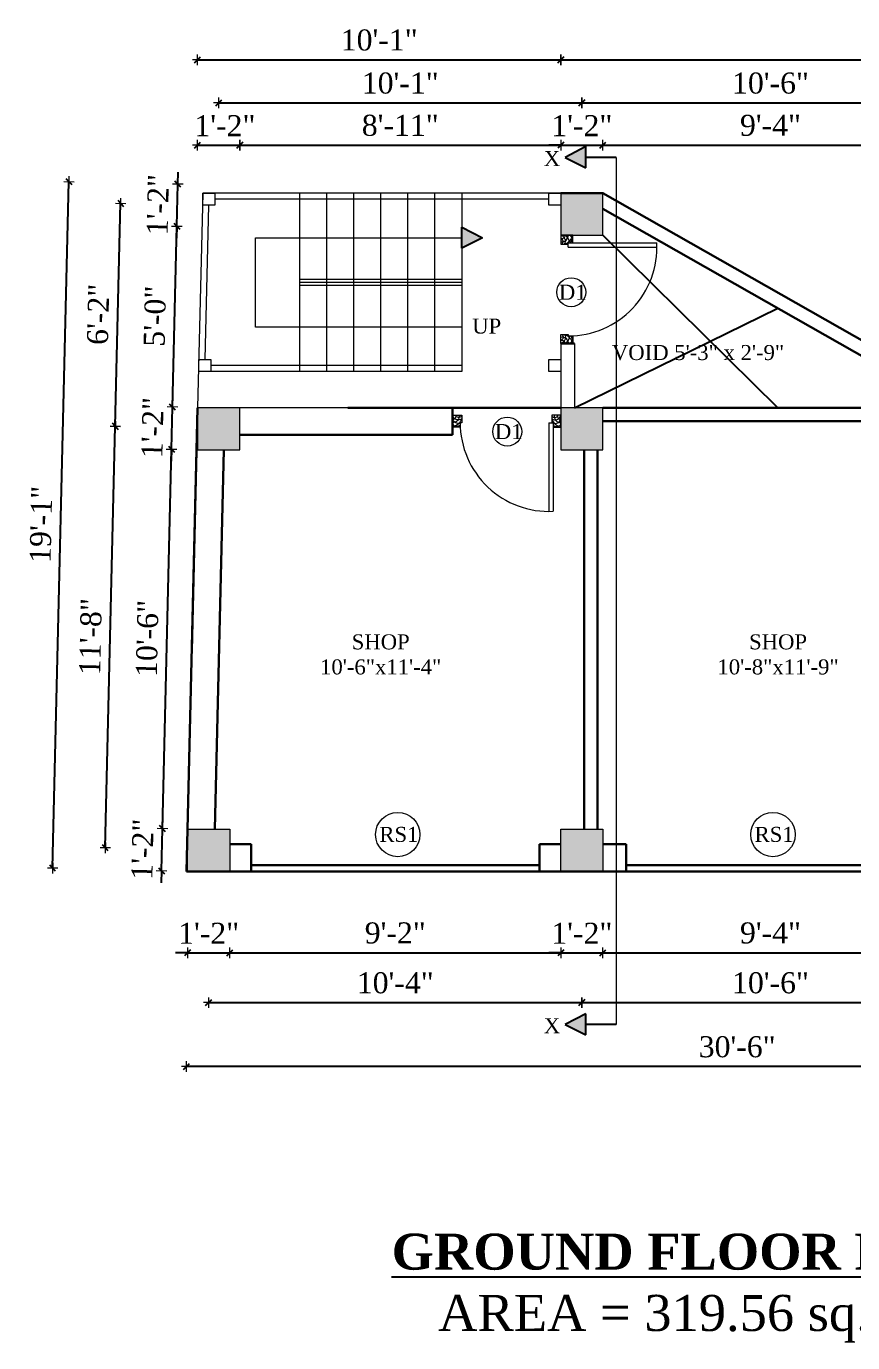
# Model space of a CAD drawing. Header units: inches. Extents: x 151827 to 346502, y -56182 to -23217.
# Drawn here: x 163094.8 to 163369.8, y -26766.9 to -26328.9 of the extents above; entities that cross this region are included whole.
import ezdxf

# ---------------------------------------------------------------- set-up
doc = ezdxf.new("R2010")
doc.units = ezdxf.units.IN
doc.header["$LTSCALE"] = 5
doc.header["$MEASUREMENT"] = 0
for name, color, linetype, lineweight in [('A-WALL', 7, 'Continuous', 9), ('Dimension', 7, 'Continuous', 18), ('DOOR', 62, 'Continuous', 0)]:
    doc.layers.add(name, color=color, linetype=linetype, lineweight=lineweight)
doc.layers.add('dim line', color=7, linetype='Continuous', lineweight=15, true_color=0xfab2b2)
doc.layers.add('TEXT', color=6, linetype='Continuous')
doc.layers.add('WALL', color=7, linetype='Continuous')
doc.styles.add('ordinary', font='times.ttf')
doc.dimstyles.new('Copy of 96', dxfattribs={"dimtxt": 7, "dimasz": 4, "dimexe": 0.5, "dimexo": 0.5, "dimgap": 3, "dimtad": 1, "dimdec": 1, "dimzin": 11, "dimdsep": 46, "dimlunit": 4, "dimtxsty": 'ordinary', "dimblk": 'OBLIQUE', "dimcen": 0.09, "dimse1": 1, "dimse2": 1, "dimclrt": 6, "dimazin": 0, "dimtfac": 1, "dimtdec": 1, "dimtix": 1, "dimtmove": 2, "dimatfit": 3, "dimldrblk": 'leader', "dimfxl": 0.5, "dimfxlon": 1, "dimtolj": 1, "dimtzin": 0, "dimarcsym": 0})

# ---------------------------------------------------------------- blocks, each defined once
blk = doc.blocks.new('A$C27B36B59')
at = {"layer": 'DOOR'}
for p, q in [((0, 4), (0, 0)), ((2.5, 4), (0, 4)), ((0, 0), (3, 0)), ((2.5, 2.5), (2.5, 4)), ((3, 2.5), (2.5, 2.5)), ((3, 0), (3, 2.5))]:
    blk.add_line(p, q, dxfattribs=at)
for centre, radius, start, end in [((-1.4, -0.54), 4.75, 22.1411, 72.838), ((1.34, 2.09), 1.64, 45.138, 144.8948), ((2.21, 0.3), 2.49, 83.3149, 152.658), ((0.13, 0.37), 2.05, 349.4875, 93.6805), ((1.96, -0.47), 2.01, 58.7447, 166.495), ((-0.06, 0.32), 1.13, 343.542, 86.947), ((2.08, -0.4), 1.17, 38.2816, 160.1519)]:
    blk.add_arc(centre, radius, start, end, dxfattribs=at)
blk = doc.blocks.new('D2')
at = {"layer": 'DOOR'}
for p, q in [((74473.95, 24047.59), (74473.95, 24018.09)), ((74473.95, 24047.59), (74475.45, 24047.59)), ((74475.45, 24047.59), (74475.45, 24018.13))]:
    blk.add_line(p, q, dxfattribs=at)
blk.add_arc((74473.95, 24047.59), 29.5, 180, 272.9146, dxfattribs=at)
at = {"layer": 'DOOR', "xscale": -1, "rotation": 180}
blk.add_blockref('A$C27B36B59', (74441.95, 24050.09), dxfattribs=at)
at = {"layer": 'DOOR', "rotation": 180}
blk.add_blockref('A$C27B36B59', (74477.95, 24050.09), dxfattribs=at)
blk = doc.blocks.new('oblique')
at = {"color": 0, "lineweight": -2}
blk.add_line((0.25, 0.25), (-0.25, -0.25), dxfattribs=at)
at = {"layer": 'dim line', "lineweight": 9}
for p, q in [((-0.4375, 0), (0.4375, 0)), ((0, 0.4375), (0, -0.4375))]:
    blk.add_line(p, q, dxfattribs=at)
blk = doc.blocks.new('*D1162')
at = {"layer": 'A-WALL', "color": 0, "lineweight": -2, "ltscale": 50, "transparency": 16777216}
for p, q in [((163148.46, -26637.16), (163144.46, -26637.16)), ((163148.46, -26637.16), (163162.46, -26637.16)), ((163162.46, -26637.16), (163166.46, -26637.16))]:
    blk.add_line(p, q, dxfattribs=at)
at = {"layer": 'Defpoints', "color": 0, "ltscale": 50, "transparency": 16777216}
for p in [(163148.46, -26610.06), (163162.46, -26610.06), (163162.46, -26637.16)]:
    blk.add_point(p, dxfattribs=at)
at = {"layer": 'A-WALL', "color": 0, "lineweight": -2, "ltscale": 50, "transparency": 16777216, "xscale": 4, "yscale": 4, "zscale": 4}
blk.add_blockref('oblique', (163148.46, -26637.16), dxfattribs=at)
at = {"layer": 'A-WALL', "color": 0, "lineweight": -2, "ltscale": 50, "transparency": 16777216, "xscale": 4, "yscale": 4, "zscale": 4, "rotation": 180}
blk.add_blockref('oblique', (163162.46, -26637.16), dxfattribs=at)
at = {"layer": 'A-WALL', "color": 6, "ltscale": 50, "transparency": 16777216, "insert": (163155.46, -26630.66), "char_height": 7, "attachment_point": 5, "style": 'ordinary'}
blk.add_mtext('\\A1;1\'-2"', dxfattribs=at)
blk = doc.blocks.new('_OBLIQUE')
at = {"color": 0, "linetype": 'ByBlock'}
blk.add_line((-0.5, -0.5), (0.5, 0.5), dxfattribs=at)
blk = doc.blocks.new('leader')
at = {"layer": 'Dimension'}
for p, q in [((0, -4.33), (0, 4.33)), ((-4.42, 0), (4.42, 0))]:
    blk.add_line(p, q, dxfattribs=at)
blk = doc.blocks.new('*D1163')
at = {"layer": 'A-WALL', "color": 0, "lineweight": -2, "ltscale": 5, "transparency": 16777216}
blk.add_line((163162.46, -26637.16), (163272.67, -26637.16), dxfattribs=at)
at = {"layer": 'Defpoints', "color": 0, "ltscale": 5, "transparency": 16777216}
for p in [(163162.46, -26610.06), (163272.67, -26610.06), (163272.67, -26637.16)]:
    blk.add_point(p, dxfattribs=at)
at = {"layer": 'A-WALL', "color": 0, "lineweight": -2, "ltscale": 5, "transparency": 16777216, "xscale": 4, "yscale": 4, "zscale": 4, "rotation": 180}
blk.add_blockref('oblique', (163162.46, -26637.16), dxfattribs=at)
at = {"layer": 'A-WALL', "color": 0, "lineweight": -2, "ltscale": 5, "transparency": 16777216, "xscale": 4, "yscale": 4, "zscale": 4}
blk.add_blockref('oblique', (163272.67, -26637.16), dxfattribs=at)
at = {"layer": 'A-WALL', "color": 6, "ltscale": 5, "transparency": 16777216, "insert": (163217.57, -26630.59), "char_height": 7, "attachment_point": 5, "style": 'ordinary'}
blk.add_mtext('\\A1;9\'-2"', dxfattribs=at)
blk = doc.blocks.new('*D1164')
at = {"layer": 'A-WALL', "color": 0, "lineweight": -2, "ltscale": 5, "transparency": 16777216}
for p, q in [((163272.67, -26637.16), (163268.67, -26637.16)), ((163272.67, -26637.16), (163286.67, -26637.16)), ((163286.67, -26637.16), (163290.67, -26637.16))]:
    blk.add_line(p, q, dxfattribs=at)
at = {"layer": 'Defpoints', "color": 0, "ltscale": 5, "transparency": 16777216}
for p in [(163272.67, -26610.06), (163286.67, -26610.06), (163286.67, -26637.16)]:
    blk.add_point(p, dxfattribs=at)
at = {"layer": 'A-WALL', "color": 0, "lineweight": -2, "ltscale": 5, "transparency": 16777216, "xscale": 4, "yscale": 4, "zscale": 4}
blk.add_blockref('oblique', (163272.67, -26637.16), dxfattribs=at)
at = {"layer": 'A-WALL', "color": 0, "lineweight": -2, "ltscale": 5, "transparency": 16777216, "xscale": 4, "yscale": 4, "zscale": 4, "rotation": 180}
blk.add_blockref('oblique', (163286.67, -26637.16), dxfattribs=at)
at = {"layer": 'A-WALL', "color": 6, "ltscale": 5, "transparency": 16777216, "insert": (163279.67, -26630.66), "char_height": 7, "attachment_point": 5, "style": 'ordinary'}
blk.add_mtext('\\A1;1\'-2"', dxfattribs=at)
blk = doc.blocks.new('*D1165')
at = {"layer": 'A-WALL', "color": 0, "lineweight": -2, "ltscale": 5, "transparency": 16777216}
blk.add_line((163286.67, -26637.16), (163398.24, -26637.16), dxfattribs=at)
at = {"layer": 'Defpoints', "color": 0, "ltscale": 5, "transparency": 16777216}
for p in [(163286.67, -26610.06), (163398.24, -26610.06), (163398.24, -26637.16)]:
    blk.add_point(p, dxfattribs=at)
at = {"layer": 'A-WALL', "color": 0, "lineweight": -2, "ltscale": 5, "transparency": 16777216, "xscale": 4, "yscale": 4, "zscale": 4, "rotation": 180}
blk.add_blockref('oblique', (163286.67, -26637.16), dxfattribs=at)
at = {"layer": 'A-WALL', "color": 0, "lineweight": -2, "ltscale": 5, "transparency": 16777216, "xscale": 4, "yscale": 4, "zscale": 4}
blk.add_blockref('oblique', (163398.24, -26637.16), dxfattribs=at)
at = {"layer": 'A-WALL', "color": 6, "ltscale": 5, "transparency": 16777216, "insert": (163342.46, -26630.59), "char_height": 7, "attachment_point": 5, "style": 'ordinary'}
blk.add_mtext('\\A1;9\'-4"', dxfattribs=at)
blk = doc.blocks.new('*D1174')
at = {"layer": 'A-WALL', "color": 0, "lineweight": -2, "ltscale": 5, "transparency": 16777216}
blk.add_line((163155.46, -26653.75), (163279.67, -26653.75), dxfattribs=at)
at = {"layer": 'Defpoints', "color": 0, "ltscale": 5, "transparency": 16777216}
for p in [(163155.46, -26603.06), (163279.67, -26603.06), (163279.67, -26653.75)]:
    blk.add_point(p, dxfattribs=at)
at = {"layer": 'A-WALL', "color": 0, "lineweight": -2, "ltscale": 5, "transparency": 16777216, "xscale": 4, "yscale": 4, "zscale": 4, "rotation": 180}
blk.add_blockref('oblique', (163155.46, -26653.75), dxfattribs=at)
at = {"layer": 'A-WALL', "color": 0, "lineweight": -2, "ltscale": 5, "transparency": 16777216, "xscale": 4, "yscale": 4, "zscale": 4}
blk.add_blockref('oblique', (163279.67, -26653.75), dxfattribs=at)
at = {"layer": 'A-WALL', "color": 6, "ltscale": 5, "transparency": 16777216, "insert": (163217.57, -26647.19), "char_height": 7, "attachment_point": 5, "style": 'ordinary'}
blk.add_mtext('\\A1;10\'-4"', dxfattribs=at)
blk = doc.blocks.new('*D990')
at = {"layer": 'A-WALL', "color": 0, "lineweight": -2, "ltscale": 5, "transparency": 16777216}
blk.add_line((163279.67, -26653.75), (163405.24, -26653.75), dxfattribs=at)
at = {"layer": 'Defpoints', "color": 0, "ltscale": 5, "transparency": 16777216}
for p in [(163279.67, -26603.06), (163405.24, -26603.06), (163405.24, -26653.75)]:
    blk.add_point(p, dxfattribs=at)
at = {"layer": 'A-WALL', "color": 0, "lineweight": -2, "ltscale": 5, "transparency": 16777216, "xscale": 4, "yscale": 4, "zscale": 4, "rotation": 180}
blk.add_blockref('oblique', (163279.67, -26653.75), dxfattribs=at)
at = {"layer": 'A-WALL', "color": 0, "lineweight": -2, "ltscale": 5, "transparency": 16777216, "xscale": 4, "yscale": 4, "zscale": 4}
blk.add_blockref('oblique', (163405.24, -26653.75), dxfattribs=at)
at = {"layer": 'A-WALL', "color": 6, "ltscale": 5, "transparency": 16777216, "insert": (163342.46, -26647.19), "char_height": 7, "attachment_point": 5, "style": 'ordinary'}
blk.add_mtext('\\A1;10\'-6"', dxfattribs=at)
blk = doc.blocks.new('*D1177')
at = {"layer": 'A-WALL', "color": 0, "lineweight": -2, "ltscale": 5, "transparency": 16777216}
blk.add_line((163514.6, -26675.03), (163148.13, -26675.03), dxfattribs=at)
at = {"layer": 'Defpoints', "color": 0, "ltscale": 5, "transparency": 16777216}
for p in [(163148.13, -26610.06), (163514.6, -26610.06), (163148.13, -26675.03)]:
    blk.add_point(p, dxfattribs=at)
at = {"layer": 'A-WALL', "color": 0, "lineweight": -2, "ltscale": 5, "transparency": 16777216, "xscale": 4, "yscale": 4, "zscale": 4, "rotation": 180}
blk.add_blockref('oblique', (163148.13, -26675.03), dxfattribs=at)
at = {"layer": 'A-WALL', "color": 0, "lineweight": -2, "ltscale": 5, "transparency": 16777216, "xscale": 4, "yscale": 4, "zscale": 4}
blk.add_blockref('oblique', (163514.6, -26675.03), dxfattribs=at)
at = {"layer": 'A-WALL', "color": 6, "ltscale": 5, "transparency": 16777216, "insert": (163331.37, -26668.47), "char_height": 7, "attachment_point": 5, "style": 'ordinary'}
blk.add_mtext('\\A1;30\'-6"', dxfattribs=at)
blk = doc.blocks.new('*D1184')
at = {"layer": 'A-WALL', "color": 0, "lineweight": -2, "ltscale": 5, "transparency": 16777216}
blk.add_line((163577.12, -26455.78), (163577.12, -26398.4), dxfattribs=at)
at = {"layer": 'Defpoints', "color": 0, "ltscale": 5, "transparency": 16777216}
for p in [(163286.67, -26398.4), (163577.12, -26398.4), (163412.24, -26455.78)]:
    blk.add_point(p, dxfattribs=at)
at = {"layer": 'A-WALL', "color": 0, "lineweight": -2, "ltscale": 5, "transparency": 16777216, "xscale": 4, "yscale": 4, "zscale": 4}
for p, rotation in [((163577.12, -26398.4), 90), ((163577.12, -26455.78), 270)]:
    blk.add_blockref('oblique', p, dxfattribs=dict(at, rotation=rotation))
at = {"layer": 'A-WALL', "color": 6, "ltscale": 5, "transparency": 16777216, "insert": (163570.55, -26427.09), "char_height": 7, "attachment_point": 5, "rotation": 90, "style": 'ordinary'}
blk.add_mtext('\\A1;4\'-9"', dxfattribs=at)
blk = doc.blocks.new('*D1185')
at = {"layer": 'A-WALL', "color": 0, "lineweight": -2, "ltscale": 5, "transparency": 16777216}
for p, q in [((163577.12, -26384.4), (163577.12, -26380.4)), ((163577.12, -26398.4), (163577.12, -26384.4)), ((163577.12, -26398.4), (163577.12, -26402.4))]:
    blk.add_line(p, q, dxfattribs=at)
at = {"layer": 'Defpoints', "color": 0, "ltscale": 5, "transparency": 16777216}
for p in [(163286.67, -26384.4), (163577.12, -26384.4), (163286.67, -26398.4)]:
    blk.add_point(p, dxfattribs=at)
at = {"layer": 'A-WALL', "color": 0, "lineweight": -2, "ltscale": 5, "transparency": 16777216, "xscale": 4, "yscale": 4, "zscale": 4}
for p, rotation in [((163577.12, -26384.4), 270), ((163577.12, -26398.4), 90)]:
    blk.add_blockref('oblique', p, dxfattribs=dict(at, rotation=rotation))
at = {"layer": 'A-WALL', "color": 6, "ltscale": 5, "transparency": 16777216, "insert": (163570.62, -26391.4), "char_height": 7, "attachment_point": 5, "rotation": 90, "style": 'ordinary'}
blk.add_mtext('\\A1;1\'-2"', dxfattribs=at)
blk = doc.blocks.new('*D1187')
at = {"layer": 'A-WALL', "color": 0, "lineweight": -2, "ltscale": 5, "transparency": 16777216}
blk.add_line((163592.08, -26462.78), (163592.08, -26391.4), dxfattribs=at)
at = {"layer": 'Defpoints', "color": 0, "ltscale": 5, "transparency": 16777216}
for p in [(163279.67, -26391.4), (163592.08, -26391.4), (163405.24, -26462.78)]:
    blk.add_point(p, dxfattribs=at)
at = {"layer": 'A-WALL', "color": 0, "lineweight": -2, "ltscale": 5, "transparency": 16777216, "xscale": 4, "yscale": 4, "zscale": 4}
for p, rotation in [((163592.08, -26391.4), 90), ((163592.08, -26462.78), 270)]:
    blk.add_blockref('oblique', p, dxfattribs=dict(at, rotation=rotation))
at = {"layer": 'A-WALL', "color": 6, "ltscale": 5, "transparency": 16777216, "insert": (163585.51, -26427.09), "char_height": 7, "attachment_point": 5, "rotation": 90, "style": 'ordinary'}
blk.add_mtext('\\A1;5\'-11"', dxfattribs=at)
blk = doc.blocks.new('*D1188')
at = {"layer": 'A-WALL', "color": 0, "lineweight": -2, "ltscale": 50, "transparency": 16777216}
blk.add_line((163151.79, -26368.42), (163165.79, -26368.42), dxfattribs=at)
at = {"layer": 'Defpoints', "color": 0, "ltscale": 50, "transparency": 16777216}
for p in [(163165.79, -26368.42), (163151.79, -26455.78), (163165.79, -26455.78)]:
    blk.add_point(p, dxfattribs=at)
at = {"layer": 'A-WALL', "color": 0, "lineweight": -2, "ltscale": 50, "transparency": 16777216, "xscale": 4, "yscale": 4, "zscale": 4, "rotation": 180}
blk.add_blockref('oblique', (163151.79, -26368.42), dxfattribs=at)
at = {"layer": 'A-WALL', "color": 0, "lineweight": -2, "ltscale": 50, "transparency": 16777216, "xscale": 4, "yscale": 4, "zscale": 4}
blk.add_blockref('oblique', (163165.79, -26368.42), dxfattribs=at)
at = {"layer": 'A-WALL', "color": 6, "ltscale": 50, "transparency": 16777216, "insert": (163160.88, -26361.92), "char_height": 7, "attachment_point": 5, "style": 'ordinary'}
blk.add_mtext('\\A1;1\'-2"', dxfattribs=at)
blk = doc.blocks.new('*D1189')
at = {"layer": 'A-WALL', "color": 0, "lineweight": -2, "ltscale": 5, "transparency": 16777216}
blk.add_line((163165.79, -26368.42), (163272.67, -26368.42), dxfattribs=at)
at = {"layer": 'Defpoints', "color": 0, "ltscale": 5, "transparency": 16777216}
for p in [(163272.67, -26368.42), (163272.67, -26384.4), (163165.79, -26455.78)]:
    blk.add_point(p, dxfattribs=at)
at = {"layer": 'A-WALL', "color": 0, "lineweight": -2, "ltscale": 5, "transparency": 16777216, "xscale": 4, "yscale": 4, "zscale": 4, "rotation": 180}
blk.add_blockref('oblique', (163165.79, -26368.42), dxfattribs=at)
at = {"layer": 'A-WALL', "color": 0, "lineweight": -2, "ltscale": 5, "transparency": 16777216, "xscale": 4, "yscale": 4, "zscale": 4}
blk.add_blockref('oblique', (163272.67, -26368.42), dxfattribs=at)
at = {"layer": 'A-WALL', "color": 6, "ltscale": 5, "transparency": 16777216, "insert": (163219.23, -26361.86), "char_height": 7, "attachment_point": 5, "style": 'ordinary'}
blk.add_mtext('\\A1;8\'-11"', dxfattribs=at)
blk = doc.blocks.new('*D1190')
at = {"layer": 'A-WALL', "color": 0, "lineweight": -2, "ltscale": 5, "transparency": 16777216}
for p, q in [((163272.67, -26368.42), (163268.67, -26368.42)), ((163272.67, -26368.42), (163286.67, -26368.42)), ((163286.67, -26368.42), (163290.67, -26368.42))]:
    blk.add_line(p, q, dxfattribs=at)
at = {"layer": 'Defpoints', "color": 0, "ltscale": 5, "transparency": 16777216}
for p in [(163286.67, -26368.42), (163272.67, -26384.4), (163286.67, -26384.4)]:
    blk.add_point(p, dxfattribs=at)
at = {"layer": 'A-WALL', "color": 0, "lineweight": -2, "ltscale": 5, "transparency": 16777216, "xscale": 4, "yscale": 4, "zscale": 4}
blk.add_blockref('oblique', (163272.67, -26368.42), dxfattribs=at)
at = {"layer": 'A-WALL', "color": 0, "lineweight": -2, "ltscale": 5, "transparency": 16777216, "xscale": 4, "yscale": 4, "zscale": 4, "rotation": 180}
blk.add_blockref('oblique', (163286.67, -26368.42), dxfattribs=at)
at = {"layer": 'A-WALL', "color": 6, "ltscale": 5, "transparency": 16777216, "insert": (163279.67, -26361.92), "char_height": 7, "attachment_point": 5, "style": 'ordinary'}
blk.add_mtext('\\A1;1\'-2"', dxfattribs=at)
blk = doc.blocks.new('*D1191')
at = {"layer": 'A-WALL', "color": 0, "lineweight": -2, "ltscale": 5, "transparency": 16777216}
blk.add_line((163286.67, -26368.42), (163398.24, -26368.42), dxfattribs=at)
at = {"layer": 'Defpoints', "color": 0, "ltscale": 5, "transparency": 16777216}
for p in [(163398.24, -26368.42), (163286.67, -26384.4), (163398.24, -26455.78)]:
    blk.add_point(p, dxfattribs=at)
at = {"layer": 'A-WALL', "color": 0, "lineweight": -2, "ltscale": 5, "transparency": 16777216, "xscale": 4, "yscale": 4, "zscale": 4, "rotation": 180}
blk.add_blockref('oblique', (163286.67, -26368.42), dxfattribs=at)
at = {"layer": 'A-WALL', "color": 0, "lineweight": -2, "ltscale": 5, "transparency": 16777216, "xscale": 4, "yscale": 4, "zscale": 4}
blk.add_blockref('oblique', (163398.24, -26368.42), dxfattribs=at)
at = {"layer": 'A-WALL', "color": 6, "ltscale": 5, "transparency": 16777216, "insert": (163342.46, -26361.85), "char_height": 7, "attachment_point": 5, "style": 'ordinary'}
blk.add_mtext('\\A1;9\'-4"', dxfattribs=at)
blk = doc.blocks.new('*D1195')
at = {"layer": 'A-WALL', "color": 0, "lineweight": -2, "ltscale": 5, "transparency": 16777216}
blk.add_line((163158.79, -26354.35), (163279.67, -26354.35), dxfattribs=at)
at = {"layer": 'Defpoints', "color": 0, "ltscale": 5, "transparency": 16777216}
for p in [(163279.67, -26354.35), (163158.79, -26462.78), (163279.67, -26462.78)]:
    blk.add_point(p, dxfattribs=at)
at = {"layer": 'A-WALL', "color": 0, "lineweight": -2, "ltscale": 5, "transparency": 16777216, "xscale": 4, "yscale": 4, "zscale": 4, "rotation": 180}
blk.add_blockref('oblique', (163158.79, -26354.35), dxfattribs=at)
at = {"layer": 'A-WALL', "color": 0, "lineweight": -2, "ltscale": 5, "transparency": 16777216, "xscale": 4, "yscale": 4, "zscale": 4}
blk.add_blockref('oblique', (163279.67, -26354.35), dxfattribs=at)
at = {"layer": 'A-WALL', "color": 6, "ltscale": 5, "transparency": 16777216, "insert": (163219.23, -26347.79), "char_height": 7, "attachment_point": 5, "style": 'ordinary'}
blk.add_mtext('\\A1;10\'-1"', dxfattribs=at)
blk = doc.blocks.new('*D1196')
at = {"layer": 'A-WALL', "color": 0, "lineweight": -2, "ltscale": 5, "transparency": 16777216}
blk.add_line((163279.67, -26354.35), (163405.24, -26354.35), dxfattribs=at)
at = {"layer": 'Defpoints', "color": 0, "ltscale": 5, "transparency": 16777216}
for p in [(163405.24, -26354.35), (163279.67, -26462.78), (163405.24, -26462.78)]:
    blk.add_point(p, dxfattribs=at)
at = {"layer": 'A-WALL', "color": 0, "lineweight": -2, "ltscale": 5, "transparency": 16777216, "xscale": 4, "yscale": 4, "zscale": 4, "rotation": 180}
blk.add_blockref('oblique', (163279.67, -26354.35), dxfattribs=at)
at = {"layer": 'A-WALL', "color": 0, "lineweight": -2, "ltscale": 5, "transparency": 16777216, "xscale": 4, "yscale": 4, "zscale": 4}
blk.add_blockref('oblique', (163405.24, -26354.35), dxfattribs=at)
at = {"layer": 'A-WALL', "color": 6, "ltscale": 5, "transparency": 16777216, "insert": (163342.46, -26347.79), "char_height": 7, "attachment_point": 5, "style": 'ordinary'}
blk.add_mtext('\\A1;10\'-6"', dxfattribs=at)
blk = doc.blocks.new('*D1197')
at = {"layer": 'A-WALL', "color": 0, "lineweight": -2, "ltscale": 5, "transparency": 16777216}
blk.add_line((163151.79, -26340.02), (163272.67, -26340.02), dxfattribs=at)
at = {"layer": 'Defpoints', "color": 0, "ltscale": 5, "transparency": 16777216}
for p in [(163272.67, -26340.02), (163272.67, -26384.4), (163151.79, -26455.78)]:
    blk.add_point(p, dxfattribs=at)
at = {"layer": 'A-WALL', "color": 0, "lineweight": -2, "ltscale": 5, "transparency": 16777216, "xscale": 4, "yscale": 4, "zscale": 4, "rotation": 180}
blk.add_blockref('oblique', (163151.79, -26340.02), dxfattribs=at)
at = {"layer": 'A-WALL', "color": 0, "lineweight": -2, "ltscale": 5, "transparency": 16777216, "xscale": 4, "yscale": 4, "zscale": 4}
blk.add_blockref('oblique', (163272.67, -26340.02), dxfattribs=at)
at = {"layer": 'A-WALL', "color": 6, "ltscale": 5, "transparency": 16777216, "insert": (163212.23, -26333.46), "char_height": 7, "attachment_point": 5, "style": 'ordinary'}
blk.add_mtext('\\A1;10\'-1"', dxfattribs=at)
blk = doc.blocks.new('*D994')
at = {"layer": 'A-WALL', "color": 0, "lineweight": -2, "ltscale": 5, "transparency": 16777216}
blk.add_line((163272.67, -26340.02), (163560.49, -26340.02), dxfattribs=at)
at = {"layer": 'Defpoints', "color": 0, "ltscale": 5, "transparency": 16777216}
for p in [(163560.49, -26340.02), (163272.67, -26384.4), (163560.49, -26540.06)]:
    blk.add_point(p, dxfattribs=at)
at = {"layer": 'A-WALL', "color": 0, "lineweight": -2, "ltscale": 5, "transparency": 16777216, "xscale": 4, "yscale": 4, "zscale": 4, "rotation": 180}
blk.add_blockref('oblique', (163272.67, -26340.02), dxfattribs=at)
at = {"layer": 'A-WALL', "color": 0, "lineweight": -2, "ltscale": 5, "transparency": 16777216, "xscale": 4, "yscale": 4, "zscale": 4}
blk.add_blockref('oblique', (163560.49, -26340.02), dxfattribs=at)
at = {"layer": 'A-WALL', "color": 6, "ltscale": 5, "transparency": 16777216, "insert": (163416.58, -26333.46), "char_height": 7, "attachment_point": 5, "style": 'ordinary'}
blk.add_mtext('\\A1;24\'-0"', dxfattribs=at)
blk = doc.blocks.new('*D996')
at = {"layer": 'A-WALL', "color": 0, "lineweight": -2, "ltscale": 5, "transparency": 16777216}
blk.add_line((163606.03, -26540.06), (163606.03, -26384.4), dxfattribs=at)
at = {"layer": 'Defpoints', "color": 0, "ltscale": 5, "transparency": 16777216}
for p in [(163286.67, -26384.4), (163606.03, -26384.4), (163560.49, -26540.06)]:
    blk.add_point(p, dxfattribs=at)
at = {"layer": 'A-WALL', "color": 0, "lineweight": -2, "ltscale": 5, "transparency": 16777216, "xscale": 4, "yscale": 4, "zscale": 4}
for p, rotation in [((163606.03, -26384.4), 90), ((163606.03, -26540.06), 270)]:
    blk.add_blockref('oblique', p, dxfattribs=dict(at, rotation=rotation))
at = {"layer": 'A-WALL', "color": 6, "ltscale": 5, "transparency": 16777216, "insert": (163599.47, -26462.23), "char_height": 7, "attachment_point": 5, "rotation": 90, "style": 'ordinary'}
blk.add_mtext('\\A1;13\'-0"', dxfattribs=at)
blk = doc.blocks.new('*D998')
at = {"layer": 'A-WALL', "color": 0, "lineweight": -2, "ltscale": 50, "transparency": 16777216}
for p, q in [((163140.1, -26595.86), (163140.19, -26591.87)), ((163139.77, -26609.86), (163140.1, -26595.86)), ((163139.77, -26609.86), (163139.67, -26613.86))]:
    blk.add_line(p, q, dxfattribs=at)
at = {"layer": 'Defpoints', "color": 0, "ltscale": 50, "transparency": 16777216}
for p in [(163140.1, -26595.86), (163148.46, -26596.06), (163148.13, -26610.06)]:
    blk.add_point(p, dxfattribs=at)
at = {"layer": 'A-WALL', "color": 0, "lineweight": -2, "ltscale": 50, "transparency": 16777216, "xscale": 4, "yscale": 4, "zscale": 4}
for p, rotation in [((163140.1, -26595.86), 268.6423816929436), ((163139.77, -26609.86), 88.64238169294363)]:
    blk.add_blockref('oblique', p, dxfattribs=dict(at, rotation=rotation))
at = {"layer": 'A-WALL', "color": 6, "ltscale": 50, "transparency": 16777216, "insert": (163133.43, -26602.71), "char_height": 7, "attachment_point": 5, "rotation": 88.6424, "style": 'ordinary'}
blk.add_mtext('\\A1;1\'-2"', dxfattribs=at)
blk = doc.blocks.new('*D999')
at = {"layer": 'A-WALL', "color": 0, "lineweight": -2, "ltscale": 5, "transparency": 16777216}
blk.add_line((163140.1, -26595.86), (163143.09, -26469.57), dxfattribs=at)
at = {"layer": 'Defpoints', "color": 0, "ltscale": 5, "transparency": 16777216}
for p in [(163143.09, -26469.57), (163151.79, -26469.78), (163148.46, -26596.06)]:
    blk.add_point(p, dxfattribs=at)
at = {"layer": 'A-WALL', "color": 0, "lineweight": -2, "ltscale": 5, "transparency": 16777216, "xscale": 4, "yscale": 4, "zscale": 4}
for p, rotation in [((163143.09, -26469.57), 88.64238169298139), ((163140.1, -26595.86), 268.6423816929814)]:
    blk.add_blockref('oblique', p, dxfattribs=dict(at, rotation=rotation))
at = {"layer": 'A-WALL', "color": 6, "ltscale": 5, "transparency": 16777216, "insert": (163135.04, -26532.56), "char_height": 7, "attachment_point": 5, "rotation": 88.6424, "style": 'ordinary'}
blk.add_mtext('\\A1;10\'-6"', dxfattribs=at)
blk = doc.blocks.new('*D1000')
at = {"layer": 'A-WALL', "color": 0, "lineweight": -2, "ltscale": 5, "transparency": 16777216}
for p, q in [((163143.42, -26455.58), (163143.52, -26451.58)), ((163143.09, -26469.57), (163143.42, -26455.58)), ((163143.09, -26469.57), (163143, -26473.57))]:
    blk.add_line(p, q, dxfattribs=at)
at = {"layer": 'Defpoints', "color": 0, "ltscale": 5, "transparency": 16777216}
for p in [(163143.42, -26455.58), (163151.79, -26455.78), (163151.79, -26469.78)]:
    blk.add_point(p, dxfattribs=at)
at = {"layer": 'A-WALL', "color": 0, "lineweight": -2, "ltscale": 5, "transparency": 16777216, "xscale": 4, "yscale": 4, "zscale": 4}
for p, rotation in [((163143.42, -26455.58), 268.6423816929814), ((163143.09, -26469.57), 88.64238169298143)]:
    blk.add_blockref('oblique', p, dxfattribs=dict(at, rotation=rotation))
at = {"layer": 'A-WALL', "color": 6, "ltscale": 5, "transparency": 16777216, "insert": (163136.76, -26462.42), "char_height": 7, "attachment_point": 5, "rotation": 88.6424, "style": 'ordinary'}
blk.add_mtext('\\A1;1\'-2"', dxfattribs=at)
blk = doc.blocks.new('*D1001')
at = {"layer": 'A-WALL', "color": 0, "lineweight": -2, "ltscale": 5, "transparency": 16777216}
blk.add_line((163121.06, -26602.25), (163124.39, -26461.96), dxfattribs=at)
at = {"layer": 'Defpoints', "color": 0, "ltscale": 5, "transparency": 16777216}
for p in [(163124.39, -26461.96), (163158.79, -26462.78), (163155.46, -26603.06)]:
    blk.add_point(p, dxfattribs=at)
at = {"layer": 'A-WALL', "color": 0, "lineweight": -2, "ltscale": 5, "transparency": 16777216, "xscale": 4, "yscale": 4, "zscale": 4}
for p, rotation in [((163124.39, -26461.96), 88.64238169299772), ((163121.06, -26602.25), 268.6423816929977)]:
    blk.add_blockref('oblique', p, dxfattribs=dict(at, rotation=rotation))
at = {"layer": 'A-WALL', "color": 6, "ltscale": 5, "transparency": 16777216, "insert": (163116.17, -26531.95), "char_height": 7, "attachment_point": 5, "rotation": 88.6424, "style": 'ordinary'}
blk.add_mtext('\\A1;11\'-8"', dxfattribs=at)
blk = doc.blocks.new('*D1002')
at = {"layer": 'A-WALL', "color": 0, "lineweight": -2, "ltscale": 5, "transparency": 16777216}
blk.add_line((163124.39, -26461.96), (163126.15, -26387.76), dxfattribs=at)
at = {"layer": 'Defpoints', "color": 0, "ltscale": 5, "transparency": 16777216}
for p in [(163126.15, -26387.76), (163279.67, -26391.4), (163158.79, -26462.78)]:
    blk.add_point(p, dxfattribs=at)
at = {"layer": 'A-WALL', "color": 0, "lineweight": -2, "ltscale": 5, "transparency": 16777216, "xscale": 4, "yscale": 4, "zscale": 4}
for p, rotation in [((163126.15, -26387.76), 88.64238169298139), ((163124.39, -26461.96), 268.6423816929814)]:
    blk.add_blockref('oblique', p, dxfattribs=dict(at, rotation=rotation))
at = {"layer": 'A-WALL', "color": 6, "ltscale": 5, "transparency": 16777216, "insert": (163118.71, -26424.71), "char_height": 7, "attachment_point": 5, "rotation": 88.6424, "style": 'ordinary'}
blk.add_mtext('\\A1;6\'-2"', dxfattribs=at)
blk = doc.blocks.new('*D1003')
at = {"layer": 'A-WALL', "color": 0, "lineweight": -2, "ltscale": 5, "transparency": 16777216}
blk.add_line((163103.53, -26609.01), (163108.95, -26380.52), dxfattribs=at)
at = {"layer": 'Defpoints', "color": 0, "ltscale": 5, "transparency": 16777216}
for p in [(163108.95, -26380.52), (163272.67, -26384.4), (163148.13, -26610.06)]:
    blk.add_point(p, dxfattribs=at)
at = {"layer": 'A-WALL', "color": 0, "lineweight": -2, "ltscale": 5, "transparency": 16777216, "xscale": 4, "yscale": 4, "zscale": 4}
for p, rotation in [((163108.95, -26380.52), 88.64238169298139), ((163103.53, -26609.01), 268.6423816929814)]:
    blk.add_blockref('oblique', p, dxfattribs=dict(at, rotation=rotation))
at = {"layer": 'A-WALL', "color": 6, "ltscale": 5, "transparency": 16777216, "insert": (163099.67, -26494.61), "char_height": 7, "attachment_point": 5, "rotation": 88.6424, "style": 'ordinary'}
blk.add_mtext('\\A1;19\'-1"', dxfattribs=at)
blk = doc.blocks.new('*D1199')
at = {"layer": 'A-WALL', "color": 0, "lineweight": -2, "ltscale": 5, "transparency": 16777216}
blk.add_line((163143.42, -26455.58), (163144.85, -26395.37), dxfattribs=at)
at = {"layer": 'Defpoints', "color": 0, "ltscale": 5, "transparency": 16777216}
for p in [(163144.85, -26395.37), (163272.67, -26398.4), (163151.79, -26455.78)]:
    blk.add_point(p, dxfattribs=at)
at = {"layer": 'A-WALL', "color": 0, "lineweight": -2, "ltscale": 5, "transparency": 16777216, "xscale": 4, "yscale": 4, "zscale": 4}
for p, rotation in [((163144.85, -26395.37), 88.64238169298139), ((163143.42, -26455.58), 268.6423816929814)]:
    blk.add_blockref('oblique', p, dxfattribs=dict(at, rotation=rotation))
at = {"layer": 'A-WALL', "color": 6, "ltscale": 5, "transparency": 16777216, "insert": (163137.58, -26425.32), "char_height": 7, "attachment_point": 5, "rotation": 88.6424, "style": 'ordinary'}
blk.add_mtext('\\A1;5\'-0"', dxfattribs=at)
blk = doc.blocks.new('*D1200')
at = {"layer": 'A-WALL', "color": 0, "lineweight": -2, "ltscale": 5, "transparency": 16777216}
for p, q in [((163145.18, -26381.38), (163145.28, -26377.38)), ((163144.85, -26395.37), (163145.18, -26381.38)), ((163144.85, -26395.37), (163144.75, -26399.37))]:
    blk.add_line(p, q, dxfattribs=at)
at = {"layer": 'Defpoints', "color": 0, "ltscale": 5, "transparency": 16777216}
for p in [(163145.18, -26381.38), (163272.67, -26384.4), (163272.67, -26398.4)]:
    blk.add_point(p, dxfattribs=at)
at = {"layer": 'A-WALL', "color": 0, "lineweight": -2, "ltscale": 5, "transparency": 16777216, "xscale": 4, "yscale": 4, "zscale": 4}
for p, rotation in [((163145.18, -26381.38), 268.6423816929814), ((163144.85, -26395.37), 88.64238169298143)]:
    blk.add_blockref('oblique', p, dxfattribs=dict(at, rotation=rotation))
at = {"layer": 'A-WALL', "color": 6, "ltscale": 5, "transparency": 16777216, "insert": (163138.52, -26388.22), "char_height": 7, "attachment_point": 5, "rotation": 88.6424, "style": 'ordinary'}
blk.add_mtext('\\A1;1\'-2"', dxfattribs=at)

msp = doc.modelspace()

# ---------------------------------------------------------------- hatches: boundary and pattern name
at = {"ltscale": 5}
for points in [[(163280.96, -26375.92), (163280.96, -26368.91), (163274.08, -26372.5)], [(163239.67, -26402.67), (163239.67, -26395.66), (163246.56, -26399.24)], [(163280.96, -26664.49), (163280.96, -26657.48), (163274.08, -26661.06)]]:
    msp.add_hatch(color=256, dxfattribs=at).paths.add_polyline_path(points)
at = {"layer": 'WALL', "linetype": 'ByBlock', "ltscale": 5, "true_color": 0xf8991e}
h = msp.add_hatch(color=30, dxfattribs=at)
h.dxf.hatch_style = 1
h.paths.add_polyline_path([(163286.67, -26384.4), (163272.67, -26384.4), (163272.67, -26398.4), (163286.67, -26398.4)])
h = msp.add_hatch(color=30, dxfattribs=at)
h.dxf.hatch_style = 1
h.paths.add_polyline_path([(163165.79, -26455.78), (163151.79, -26455.78), (163151.79, -26469.78), (163165.79, -26469.78)])
h = msp.add_hatch(color=30, dxfattribs=at)
h.dxf.hatch_style = 1
h.paths.add_polyline_path([(163286.67, -26455.78), (163272.67, -26455.78), (163272.67, -26469.78), (163286.67, -26469.78)])
h = msp.add_hatch(color=30, dxfattribs=at)
h.dxf.hatch_style = 1
h.paths.add_polyline_path([(163148.46, -26596.06), (163148.46, -26610.06), (163162.46, -26610.06), (163162.46, -26596.06)])
h = msp.add_hatch(color=30, dxfattribs=at)
h.dxf.hatch_style = 1
h.paths.add_polyline_path([(163272.67, -26596.06), (163272.67, -26610.06), (163286.67, -26610.06), (163286.67, -26596.06)])

# ---------------------------------------------------------------- linework, layer by layer
at = {"ltscale": 5}
for p, q in [((163280.96, -26368.91, -72.71), (163274.08, -26372.5, -72.71)), ((163280.96, -26375.92, -72.71), (163280.96, -26368.91, -72.71)), ((163274.08, -26372.5, -72.71), (163280.96, -26375.92, -72.71)), ((163291.06, -26372.5, -72.71), (163280.96, -26372.5, -72.71)), ((163239.67, -26402.67, -72.71), (163239.67, -26395.66, -72.71)), ((163239.67, -26395.66, -72.71), (163246.56, -26399.24, -72.71)), ((163246.56, -26399.24, -72.71), (163239.67, -26402.67, -72.71)), ((163280.96, -26657.48, -72.71), (163274.08, -26661.06, -72.71)), ((163280.96, -26664.49, -72.71), (163280.96, -26657.48, -72.71)), ((163274.08, -26661.06, -72.71), (163280.96, -26664.49, -72.71)), ((163291.06, -26661.06, -72.71), (163280.96, -26661.06, -72.71))]:
    msp.add_line(p, q, dxfattribs=at)
at = {"layer": 'A-WALL', "ltscale": 5}
for p, q in [((163291.06, -26372.5, -72.71), (163291.06, -26661.06, -72.71)), ((163153.48, -26384.4, -72.71), (163151.79, -26455.78, -72.71)), ((163272.67, -26384.4, -72.71), (163153.48, -26384.4, -72.71)), ((163268.67, -26386.4, -72.71), (163157.48, -26386.4, -72.71)), ((163185.67, -26384.4, -72.71), (163185.67, -26443.78, -72.71)), ((163194.67, -26384.4, -72.71), (163194.67, -26443.78, -72.71)), ((163203.67, -26384.4, -72.71), (163203.67, -26443.78, -72.71)), ((163212.67, -26384.4, -72.71), (163212.67, -26443.78, -72.71)), ((163221.67, -26384.4, -72.71), (163221.67, -26443.78, -72.71)), ((163230.67, -26384.4, -72.71), (163230.67, -26443.78, -72.71)), ((163239.67, -26384.4, -72.71), (163239.67, -26414.09, -72.71)), ((163155.39, -26388.4, -72.71), (163154.17, -26439.78, -72.71)), ((163171.06, -26428.93, -72.71), (163171.06, -26399.24, -72.71)), ((163171.06, -26399.24, -72.71), (163239.67, -26399.24, -72.71)), ((163239.67, -26413.09, -72.71), (163185.67, -26413.09, -72.71)), ((163239.67, -26414.09, -72.71), (163185.67, -26414.09, -72.71)), ((163239.67, -26415.09, -72.71), (163185.67, -26415.09, -72.71)), ((163239.67, -26414.09, -72.71), (163239.67, -26443.78, -72.71)), ((163239.67, -26428.93, -72.71), (163171.06, -26428.93, -72.71)), ((163272.67, -26434.4, -72.71), (163272.67, -26469.78, -72.71)), ((163277.17, -26434.4, -72.71), (163277.17, -26455.78, -72.71)), ((163239.67, -26443.78, -72.71), (163152.07, -26443.78, -72.71)), ((163239.67, -26441.78, -72.71), (163156.17, -26441.78, -72.71)), ((163272.67, -26443.78, -72.71), (163268.67, -26443.78, -72.71)), ((163165.79, -26455.78, -72.71), (163151.79, -26455.78, -72.71)), ((163272.67, -26455.78, -72.71), (163151.79, -26455.78, -72.71))]:
    msp.add_line(p, q, dxfattribs=at)
at = {"layer": 'A-WALL', "lineweight": 30}
for p, q in [((163286.67, -26384.4, -72.71), (163272.67, -26384.4, -72.71)), ((163286.67, -26384.4, -72.71), (163412.24, -26455.78, -72.71)), ((163286.67, -26389.57, -72.71), (163403.14, -26455.78, -72.71)), ((163277.17, -26434.4, -72.71), (163272.67, -26434.4, -72.71)), ((163148.13, -26610.06, -72.71), (163151.79, -26455.78, -72.71)), ((163151.79, -26455.78, -72.71), (163149.87, -26536.69, -72.71)), ((163201.79, -26455.78, -72.71), (163272.67, -26455.78, -72.71)), ((163236.67, -26464.78, -72.71), (163236.67, -26455.78, -72.71)), ((163286.67, -26455.78, -72.71), (163398.24, -26455.78, -72.71)), ((163398.24, -26460.28, -72.71), (163286.67, -26460.28, -72.71)), ((163165.79, -26464.78, -72.71), (163236.67, -26464.78, -72.71)), ((163157.46, -26596.06, -72.71), (163160.46, -26469.78, -72.71)), ((163280.42, -26469.78, -72.71), (163280.42, -26596.06, -72.71)), ((163284.92, -26469.78, -72.71), (163284.92, -26596.06, -72.71)), ((163162.46, -26601.06, -72.71), (163169.57, -26601.06, -72.71)), ((163169.57, -26610.06, -72.71), (163169.57, -26601.06, -72.71)), ((163265.57, -26610.06, -72.71), (163265.57, -26601.06, -72.71)), ((163265.57, -26601.06, -72.71), (163272.67, -26601.06, -72.71)), ((163294.46, -26601.06, -72.71), (163286.67, -26601.06, -72.71)), ((163294.46, -26610.06, -72.71), (163294.46, -26601.06, -72.71)), ((163514.6, -26610.06, -72.71), (163148.13, -26610.06, -72.71)), ((163514.6, -26610.06, -72.71), (163148.13, -26610.06, -72.71)), ((163265.57, -26608.06, -72.71), (163169.57, -26608.06, -72.71)), ((163390.46, -26608.06, -72.71), (163294.46, -26608.06, -72.71))]:
    msp.add_line(p, q, dxfattribs=at)
at = {"layer": 'A-WALL', "ltscale": 5, "elevation": -72.71}
for points in [[(163153.48, -26384.4), (163157.48, -26384.4), (163157.48, -26388.4), (163153.48, -26388.4)], [(163268.67, -26384.4), (163272.67, -26384.4), (163272.67, -26388.4), (163268.67, -26388.4)], [(163272.67, -26398.4), (163286.67, -26398.4), (163286.67, -26384.4), (163272.67, -26384.4)], [(163152.17, -26439.78), (163156.17, -26439.78), (163156.17, -26443.78), (163152.17, -26443.78)], [(163268.67, -26439.78), (163272.67, -26439.78), (163272.67, -26443.78), (163268.67, -26443.78)], [(163151.79, -26469.78), (163165.79, -26469.78), (163165.79, -26455.78), (163151.79, -26455.78)], [(163272.67, -26469.78), (163286.67, -26469.78), (163286.67, -26455.78), (163272.67, -26455.78)], [(163148.46, -26596.06), (163162.46, -26596.06), (163162.46, -26610.06), (163148.46, -26610.06)], [(163272.67, -26596.06), (163286.67, -26596.06), (163286.67, -26610.06), (163272.67, -26610.06)]]:
    msp.add_lwpolyline(points, close=True, dxfattribs=at)
at = {"layer": 'A-WALL', "ltscale": 5}
for centre, radius in [((163276.14, -26417.35, -72.71), 4.82), ((163254.85, -26463.73, -72.71), 4.82), ((163218.39, -26597.82, -72.71), 7.38), ((163343.28, -26597.82, -72.71), 7.38)]:
    msp.add_circle(centre, radius, dxfattribs=at)
at = {"layer": 'WALL', "color": 30, "linetype": 'ByBlock', "ltscale": 5, "true_color": 0xf8991e}
for p, q in [((163286.67, -26398.4, -72.71), (163344.91, -26455.78, -72.71)), ((163277.17, -26455.78, -72.71), (163344.91, -26422.68, -72.71))]:
    msp.add_line(p, q, dxfattribs=at)

# ---------------------------------------------------------------- block references
at = {"layer": 'WALL', "color": 2, "linetype": 'ByBlock', "rotation": 90.00000000018322}
msp.add_blockref('D2', (187322.76, -100876.35, -72.71), dxfattribs=at)
at = {"layer": 'WALL', "color": 2, "linetype": 'ByBlock'}
msp.add_blockref('D2', (88794.72, -50508.37, -72.71), dxfattribs=at)

# ---------------------------------------------------------------- texts
at = {"layer": 'TEXT', "style": 'ordinary'}
for s, p in [('X', (163267.01, -26375.37, -72.71)), ('D1', (163272.02, -26419.85, -72.71)), ('UP', (163243.17, -26431.12, -72.71)), ('VOID 5\'-3" x 2\'-9"', (163289.67, -26439.91, -72.71)), ('D1', (163250.73, -26466.22, -72.71)), ('RS1', (163212.27, -26600.26, -72.71)), ('RS1', (163337.16, -26600.26, -72.71)), ('X', (163267.01, -26663.94, -72.71))]:
    msp.add_text(s, height=5, dxfattribs=at).set_placement(p)
at = {"layer": 'TEXT', "char_height": 5, "attachment_point": 8, "style": 'ordinary'}
for s, insert in [('SHOP\\P10\'-6"x11\'-4"', (163212.72, -26544.6, -72.71)), ('SHOP\\P10\'-8"x11\'-9"', (163344.98, -26544.6, -72.71))]:
    msp.add_mtext_dynamic_manual_height_columns(s, width=101.5687, gutter_width=1720.72, heights=[0], dxfattribs=dict(at, insert=insert))
at = {"layer": 'TEXT', "char_height": 12, "width": 219.8151, "attachment_point": 8, "style": 'ordinary'}
for s, insert in [('{\\fTimes New Roman|b1|i0|c0|p18;\\LGROUND FLOOR PLAN}', (163318.05, -26742.78, -72.71)), ('AREA = 319.56 sq. ft.', (163313.74, -26766.9, -72.71))]:
    msp.add_mtext(s, dxfattribs=dict(at, insert=insert))

# ---------------------------------------------------------------- dimensions: what is measured, and where the dimension line sits
at = {"layer": 'A-WALL', "ltscale": 5}
for base, p1, p2, picture, middle in [((163272.67, -26340.02, -72.71), (163151.79, -26455.78, -72.71), (163272.67, -26384.4, -72.71), '*D1197', (163212.23, -26333.46, -72.71)), ((163560.49, -26340.02, -72.71), (163272.67, -26384.4, -72.71), (163560.49, -26540.06, -72.71), '*D994', (163416.58, -26333.46, -72.71)), ((163279.67, -26354.35, -72.71), (163158.79, -26462.78, -72.71), (163279.67, -26462.78, -72.71), '*D1195', (163219.23, -26347.79, -72.71)), ((163405.24, -26354.35, -72.71), (163279.67, -26462.78, -72.71), (163405.24, -26462.78, -72.71), '*D1196', (163342.46, -26347.79, -72.71)), ((163272.67, -26368.42, -72.71), (163165.79, -26455.78, -72.71), (163272.67, -26384.4, -72.71), '*D1189', (163219.23, -26361.86, -72.71)), ((163286.67, -26368.42, -72.71), (163272.67, -26384.4, -72.71), (163286.67, -26384.4, -72.71), '*D1190', (163279.67, -26361.92, -72.71)), ((163398.24, -26368.42, -72.71), (163286.67, -26384.4, -72.71), (163398.24, -26455.78, -72.71), '*D1191', (163342.46, -26361.85, -72.71)), ((163279.67, -26653.75, -72.71), (163155.46, -26603.06, -72.71), (163279.67, -26603.06, -72.71), '*D1174', (163217.57, -26647.19, -72.71)), ((163405.24, -26653.75, -72.71), (163279.67, -26603.06, -72.71), (163405.24, -26603.06, -72.71), '*D990', (163342.46, -26647.19, -72.71)), ((163148.13, -26675.03, -72.71), (163514.6, -26610.06, -72.71), (163148.13, -26610.06, -72.71), '*D1177', (163331.37, -26668.47, -72.71)), ((163272.67, -26637.16, -72.71), (163162.46, -26610.06, -72.71), (163272.67, -26610.06, -72.71), '*D1163', (163217.57, -26630.59, -72.71)), ((163286.67, -26637.16, -72.71), (163272.67, -26610.06, -72.71), (163286.67, -26610.06, -72.71), '*D1164', (163279.67, -26630.66, -72.71)), ((163398.24, -26637.16, -72.71), (163286.67, -26610.06, -72.71), (163398.24, -26610.06, -72.71), '*D1165', (163342.46, -26630.59, -72.71))]:
    dim = msp.add_linear_dim(base=base, p1=p1, p2=p2, dimstyle='Copy of 96', override={"dimdec": 0, "dimblk": 'oblique', "dimtdec": 0, "dimarcsym": 1}, dxfattribs=at)
    dim.commit()
    dim.dimension.update_dxf_attribs({"geometry": picture, "text_midpoint": middle})
at = {"layer": 'A-WALL', "ltscale": 50}
dim = msp.add_linear_dim(base=(163165.79, -26368.42, -72.71), p1=(163151.79, -26455.78, -72.71), p2=(163165.79, -26455.78, -72.71), dimstyle='Copy of 96', override={"dimdec": 0, "dimblk": 'oblique', "dimtdec": 0, "dimarcsym": 1}, dxfattribs=at)
dim.commit()
dim.dimension.update_dxf_attribs({"geometry": '*D1188', "text_midpoint": (163160.88, -26361.92, -72.71), "dimtype": 160})
at = {"layer": 'A-WALL', "ltscale": 5}
for base, p1, p2, angle, picture, middle in [((163145.18, -26381.38, -72.71), (163272.67, -26398.4, -72.71), (163272.67, -26384.4, -72.71), 268.6424, '*D1200', (163138.52, -26388.22, -72.71)), ((163108.95, -26380.52, -72.71), (163148.13, -26610.06, -72.71), (163272.67, -26384.4, -72.71), 268.6424, '*D1003', (163099.67, -26494.61, -72.71)), ((163577.12, -26384.4, -72.71), (163286.67, -26398.4, -72.71), (163286.67, -26384.4, -72.71), 90, '*D1185', (163570.62, -26391.4, -72.71)), ((163606.03, -26384.4, -72.71), (163560.49, -26540.06, -72.71), (163286.67, -26384.4, -72.71), 90, '*D996', (163599.47, -26462.23, -72.71)), ((163126.15, -26387.76, -72.71), (163158.79, -26462.78, -72.71), (163279.67, -26391.4, -72.71), 268.6424, '*D1002', (163118.71, -26424.71, -72.71)), ((163592.08, -26391.4, -72.71), (163405.24, -26462.78, -72.71), (163279.67, -26391.4, -72.71), 90, '*D1187', (163585.51, -26427.09, -72.71)), ((163144.85, -26395.37, -72.71), (163151.79, -26455.78, -72.71), (163272.67, -26398.4, -72.71), 268.6424, '*D1199', (163137.58, -26425.32, -72.71)), ((163577.12, -26398.4, -72.71), (163412.24, -26455.78, -72.71), (163286.67, -26398.4, -72.71), 90, '*D1184', (163570.55, -26427.09, -72.71)), ((163143.42, -26455.58, -72.71), (163151.79, -26469.78, -72.71), (163151.79, -26455.78, -72.71), 268.6424, '*D1000', (163136.76, -26462.42, -72.71)), ((163143.09, -26469.57, -72.71), (163148.46, -26596.06, -72.71), (163151.79, -26469.78, -72.71), 268.6424, '*D999', (163135.04, -26532.56, -72.71))]:
    dim = msp.add_linear_dim(base=base, p1=p1, p2=p2, angle=angle, dimstyle='Copy of 96', override={"dimdec": 0, "dimblk": 'oblique', "dimtdec": 0, "dimarcsym": 1}, dxfattribs=at)
    dim.commit()
    dim.dimension.update_dxf_attribs({"geometry": picture, "text_midpoint": middle})
dim = msp.add_aligned_dim(p1=(163155.46, -26603.06, -72.71), p2=(163158.79, -26462.78, -72.71), distance=34.41, dimstyle='Copy of 96', override={"dimdec": 0, "dimblk": 'oblique', "dimtdec": 0, "dimarcsym": 1}, dxfattribs=at)
dim.commit()
dim.dimension.update_dxf_attribs({"geometry": '*D1001', "text_midpoint": (163116.17, -26531.95, -72.71)})
at = {"layer": 'A-WALL', "ltscale": 50}
dim = msp.add_aligned_dim(p1=(163148.13, -26610.06, -72.71), p2=(163148.46, -26596.06, -72.71), distance=8.37, dimstyle='Copy of 96', override={"dimdec": 0, "dimblk": 'oblique', "dimtdec": 0, "dimarcsym": 1}, dxfattribs=at)
dim.commit()
dim.dimension.update_dxf_attribs({"geometry": '*D998', "text_midpoint": (163133.43, -26602.71, -72.71)})
dim = msp.add_linear_dim(base=(163162.46, -26637.16, -72.71), p1=(163148.46, -26610.06, -72.71), p2=(163162.46, -26610.06, -72.71), dimstyle='Copy of 96', override={"dimdec": 0, "dimblk": 'oblique', "dimtdec": 0, "dimarcsym": 1}, dxfattribs=at)
dim.commit()
dim.dimension.update_dxf_attribs({"geometry": '*D1162', "text_midpoint": (163155.46, -26630.66, -72.71)})

doc.saveas('drawing.dxf')
